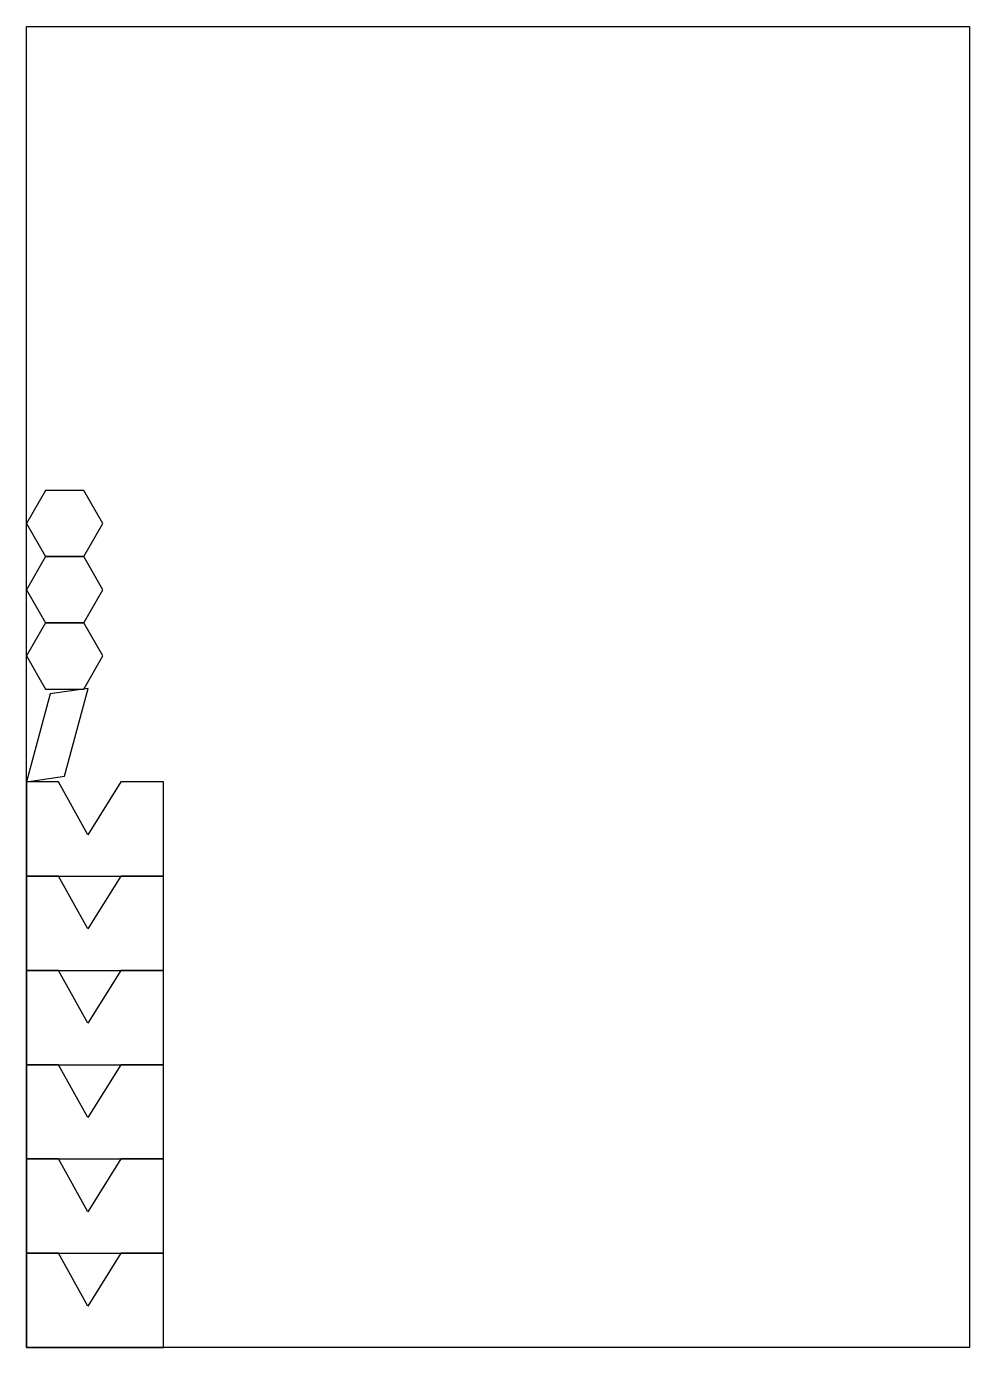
# Model space of a CAD drawing. Header units: metres. Extents: x 0 to 500, y 0 to 700.
import ezdxf

# ---------------------------------------------------------------- set-up
doc = ezdxf.new("R2010")
doc.units = ezdxf.units.M

msp = doc.modelspace()

# ---------------------------------------------------------------- linework, layer by layer
for points in [[(0, 0), (0, 700), (500, 700), (500, 0), (0, 0)], [(30.39, 419.11), (40.52, 436.65), (30.39, 454.2), (10.13, 454.2), (0, 436.65), (10.13, 419.11), (30.39, 419.11)], [(30.39, 384.02), (40.52, 401.56), (30.39, 419.11), (10.13, 419.11), (0, 401.56), (10.13, 384.02), (30.39, 384.02)], [(30.39, 348.93), (40.52, 366.47), (30.39, 384.02), (10.13, 384.02), (0, 366.47), (10.13, 348.93), (30.39, 348.93)], [(0, 299.75), (20.15, 302.72), (32.77, 349.28), (12.62, 346.31), (0, 299.75)], [(0, 299.75), (0, 249.79), (72.66, 249.79), (72.66, 299.75), (50.14, 299.75), (32.56, 271.75), (17.08, 299.75), (0, 299.75)], [(0, 249.79), (0, 199.83), (72.66, 199.83), (72.66, 249.79), (50.14, 249.79), (32.56, 221.79), (17.08, 249.79), (0, 249.79)], [(0, 199.83), (0, 149.87), (72.66, 149.87), (72.66, 199.83), (50.14, 199.83), (32.56, 171.83), (17.08, 199.83), (0, 199.83)], [(0, 149.87), (0, 99.92), (72.66, 99.92), (72.66, 149.87), (50.14, 149.87), (32.56, 121.87), (17.08, 149.87), (0, 149.87)], [(0, 99.92), (0, 49.96), (72.66, 49.96), (72.66, 99.92), (50.14, 99.92), (32.56, 71.91), (17.08, 99.92), (0, 99.92)], [(0, 49.96), (0, 0), (72.66, 0), (72.66, 49.96), (50.14, 49.96), (32.56, 21.96), (17.08, 49.96), (0, 49.96)]]:
    msp.add_lwpolyline(points, close=True)

doc.saveas('drawing.dxf')
